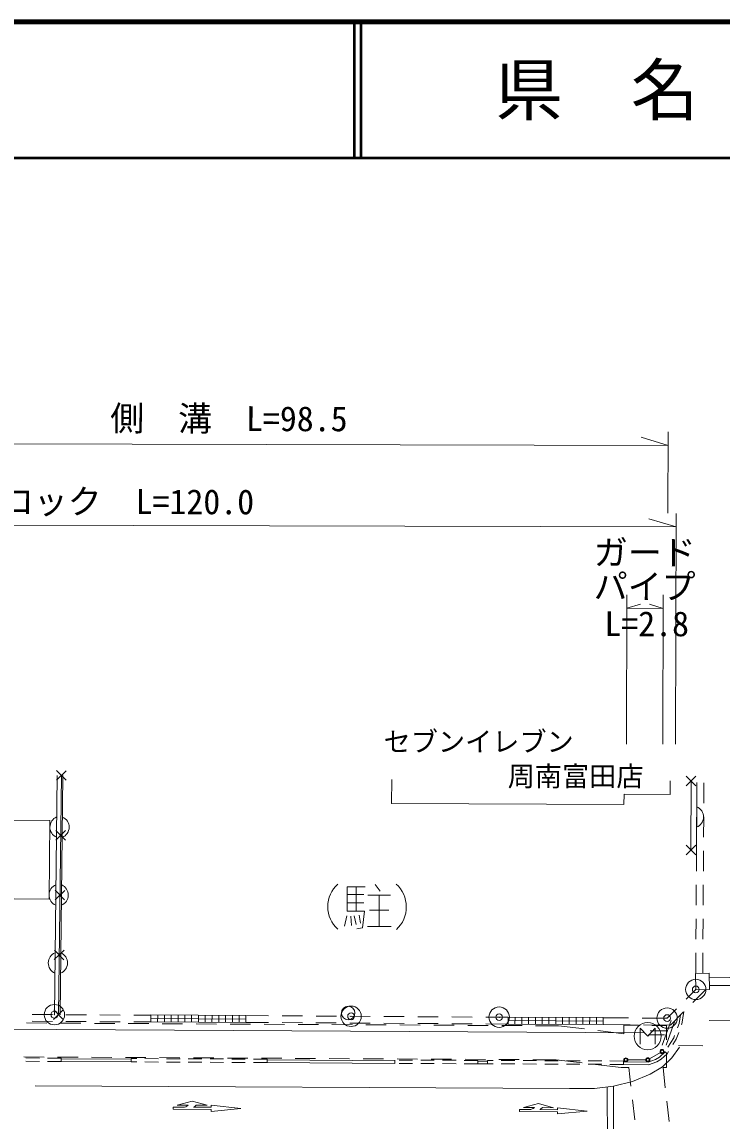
# Model space of a CAD drawing. Units: millimetres, scale not verified. Extents: x 40000 to 680000, y 20000 to 380000.
# Drawn here: x 273288 to 324842, y 299032 to 380000 of the extents above; entities that cross this region are included whole.
import ezdxf
from ezdxf.enums import TextEntityAlignment as Align

# ---------------------------------------------------------------- set-up
doc = ezdxf.new("R2010")
doc.units = ezdxf.units.MM
doc.header["$LTSCALE"] = 1000
doc.header["$PDMODE"] = 32
doc.header["$PDSIZE"] = 500
for name, color, linetype, lineweight in [('M-BGD', 7, 'Continuous', 13), ('M-BGD-EXST', 7, 'Continuous', 13), ('M-BMK-ROW', 30, 'Continuous', 13), ('M-STR-HTXT', 7, 'Continuous', 13), ('M-STR-STRC', 7, 'Continuous', 13), ('M-TTL', 2, 'Continuous', 140), ('M-TTL-LINE', 7, 'Continuous', 50)]:
    doc.layers.add(name, color=color, linetype=linetype, lineweight=lineweight)
doc.layers.add('M-BMK-HTXT', color=7, linetype='Continuous')
doc.layers.add('M-TTL-TXT', color=7, linetype='Continuous')
doc.styles.add('ＭＳ ゴシック', font='')
doc.styles.get('ＭＳ ゴシック').set_extended_font_data('MS Gothic')

msp = doc.modelspace()

# ---------------------------------------------------------------- linework, layer by layer
at = {"layer": 'M-BGD'}
for p, q in [((276546, 324889), (275831, 324191)), ((276538, 324182), (275839, 324898)), ((275888, 324543), (275675, 306931)), ((276188, 324540), (275975, 306927)), ((276095, 306926), (276308, 324538)), ((300511, 322483), (300520, 324244)), ((321031, 323136), (321036, 324142)), ((322208, 323782), (322916, 324487)), ((322209, 324489), (322915, 323780)), ((322551, 319059), (322562, 324134)), ((322960, 318942), (322995, 324012)), ((322985, 322485), (322995, 324012)), ((323505, 322488), (323515, 324008)), ((322969, 319985), (322978, 321485)), ((323489, 319989), (323498, 321489)), ((276493, 320486), (275777, 319788)), ((276484, 319779), (275786, 320495)), ((322197, 318706), (322905, 319412)), ((322198, 319413), (322904, 318705)), ((322952, 317485), (322962, 318985)), ((323472, 317489), (323482, 318989)), ((276439, 316083), (275724, 315384)), ((276431, 315376), (275732, 316091)), ((298551, 316344), (297240, 316344)), ((297240, 316344), (297240, 314549)), ((297896, 316344), (297896, 314549)), ((299297, 316524), (299674, 316033)), ((322936, 314985), (322946, 316485)), ((323456, 314989), (323466, 316489)), ((297240, 315770), (298469, 315770)), ((297240, 315164), (298461, 315164)), ((298756, 315738), (300436, 315738)), ((299584, 315738), (299584, 313426)), ((297207, 314213), (297051, 313451)), ((297240, 314549), (298510, 314549)), ((297494, 314172), (297543, 313492)), ((297756, 314213), (297887, 313566)), ((298109, 314254), (298223, 313672)), ((298510, 314549), (298371, 313328)), ((298879, 314623), (300314, 314623)), ((298732, 313426), (300486, 313426)), ((322920, 312485), (322930, 313985)), ((323440, 312489), (323450, 313989)), ((298371, 313328), (297953, 313254)), ((276386, 311680), (275670, 310981)), ((276377, 310973), (275679, 311688)), ((322904, 309958), (322913, 311485)), ((323424, 309969), (323433, 311489)), ((325407, 309675), (323890, 309687)), ((322205, 308074), (322899, 308769)), ((322696, 307830), (323649, 308784)), ((325414, 309075), (323903, 309086)), ((274029, 306943), (275529, 306935)), ((276332, 307277), (275617, 306578)), ((276324, 306570), (275625, 307285)), ((276529, 306929), (278029, 306921)), ((279029, 306915), (280529, 306906)), ((281529, 306901), (282782, 306893)), ((282779, 306394), (282782, 306914)), ((282783, 306914), (282780, 306394)), ((282782, 306914), (289783, 306871)), ((283283, 306911), (283280, 306391)), ((283783, 306908), (283780, 306388)), ((284283, 306905), (284280, 306385)), ((284783, 306902), (284780, 306382)), ((285283, 306899), (285280, 306379)), ((285783, 306896), (285780, 306376)), ((286283, 306892), (286280, 306372)), ((286783, 306889), (286780, 306369)), ((287283, 306886), (287280, 306366)), ((287783, 306883), (287780, 306363)), ((288283, 306880), (288280, 306360)), ((288783, 306877), (288780, 306357)), ((289283, 306874), (289280, 306354)), ((320804, 306671), (321498, 307366)), ((321037, 306169), (321990, 307123)), ((321790, 306922), (321687, 306289)), ((322032, 307165), (321881, 306238)), ((273618, 306320), (275118, 306312)), ((274026, 306443), (275526, 306435)), ((276118, 306307), (277618, 306299)), ((276526, 306429), (278026, 306421)), ((278618, 306293), (280118, 306285)), ((279026, 306415), (280526, 306406)), ((281118, 306280), (282618, 306272)), ((281526, 306401), (282779, 306393)), ((282780, 306654), (289782, 306611)), ((283618, 306266), (285118, 306258)), ((286118, 306253), (287618, 306245)), ((288618, 306239), (290118, 306231)), ((289780, 306360), (291438, 306350)), ((289783, 306860), (291441, 306850)), ((291118, 306226), (292618, 306218)), ((292438, 306344), (293938, 306335)), ((292441, 306844), (293941, 306835)), ((293618, 306212), (295118, 306204)), ((294938, 306329), (296438, 306320)), ((294941, 306829), (296441, 306820)), ((296118, 306199), (297618, 306191)), ((297438, 306314), (298938, 306305)), ((297441, 306814), (298941, 306805)), ((298618, 306185), (300118, 306177)), ((299938, 306299), (301438, 306290)), ((299941, 306799), (301441, 306790)), ((301118, 306172), (302618, 306164)), ((302438, 306283), (303938, 306274)), ((302441, 306783), (303941, 306774)), ((303618, 306158), (305118, 306150)), ((304938, 306268), (306438, 306259)), ((304941, 306768), (306441, 306759)), ((306118, 306145), (307618, 306137)), ((307438, 306253), (309096, 306243)), ((307441, 306753), (309099, 306743)), ((308618, 306131), (310118, 306123)), ((309096, 306235), (309099, 306755)), ((309098, 306495), (316095, 306459)), ((309099, 306755), (316097, 306719)), ((309597, 306752), (309594, 306232)), ((310097, 306750), (310094, 306230)), ((310597, 306747), (310594, 306227)), ((311097, 306744), (311094, 306224)), ((311118, 306118), (312795, 306109)), ((311597, 306742), (311594, 306222)), ((312097, 306739), (312094, 306219)), ((312597, 306737), (312594, 306217)), ((312795, 306109), (314705, 305880)), ((313097, 306734), (313094, 306214)), ((313597, 306732), (313594, 306212)), ((314097, 306729), (314094, 306209)), ((314597, 306727), (314594, 306207)), ((315097, 306724), (315094, 306204)), ((315597, 306722), (315594, 306202)), ((316094, 306209), (318066, 306193)), ((316096, 306709), (317950, 306694)), ((318680, 306152), (317606, 306158)), ((317606, 306158), (317607, 305532)), ((318950, 306686), (320804, 306671)), ((319066, 306185), (321037, 306169)), ((320755, 306140), (319680, 306146)), ((321087, 306504), (320435, 304692)), ((321376, 306467), (320732, 304693)), ((320753, 305088), (320755, 306140)), ((321687, 306289), (321562, 305953)), ((321881, 306238), (321860, 306181)), ((325701, 306478), (323901, 306491)), ((253161, 305958), (319119, 305597)), ((315698, 305761), (317607, 305532)), ((320599, 305443), (319407, 305436)), ((320734, 305735), (319543, 305750)), ((321353, 305391), (321291, 305225)), ((321651, 305618), (321472, 305136)), ((321291, 305225), (320853, 304528)), ((321472, 305136), (321213, 304725)), ((321641, 304658), (323441, 304645)), ((274915, 303813), (273415, 303821)), ((274571, 303740), (273571, 303748)), ((276171, 303727), (275171, 303735)), ((277415, 303800), (275915, 303808)), ((281320, 303653), (276170, 303677)), ((279915, 303786), (278415, 303794)), ((282415, 303773), (280915, 303781)), ((281319, 303453), (281320, 303703)), ((281736, 303701), (281320, 303703)), ((283336, 303693), (282336, 303698)), ((284915, 303759), (283415, 303767)), ((284936, 303685), (283936, 303690)), ((286536, 303677), (285536, 303682)), ((287415, 303746), (285915, 303754)), ((288136, 303669), (287136, 303674)), ((289915, 303732), (288415, 303740)), ((289736, 303660), (288736, 303665)), ((291336, 303652), (290336, 303657)), ((292415, 303719), (290915, 303727)), ((294915, 303705), (293415, 303713)), ((297415, 303692), (295915, 303700)), ((299915, 303678), (298415, 303686)), ((302415, 303665), (300915, 303673)), ((304915, 303651), (303415, 303659)), ((307415, 303638), (305915, 303646)), ((309914, 303624), (308414, 303632)), ((320793, 304057), (320655, 304203)), ((320749, 303036), (320751, 304088)), ((320894, 304217), (320793, 304057)), ((274570, 303490), (273570, 303498)), ((276170, 303477), (275170, 303485)), ((281735, 303451), (281319, 303453)), ((283335, 303443), (282335, 303448)), ((284935, 303435), (283935, 303440)), ((286535, 303427), (285535, 303432)), ((288135, 303419), (287135, 303424)), ((289735, 303410), (288735, 303415)), ((291335, 303402), (290335, 303407)), ((300754, 303544), (291336, 303602)), ((300753, 303344), (300754, 303594)), ((302054, 303338), (301054, 303343)), ((302055, 303588), (301055, 303593)), ((303654, 303330), (302654, 303335)), ((303655, 303580), (302655, 303585)), ((305254, 303322), (304254, 303327)), ((305255, 303572), (304255, 303577)), ((306854, 303315), (305854, 303320)), ((306855, 303565), (305855, 303570)), ((307582, 303512), (306855, 303515)), ((307582, 303312), (307583, 303562)), ((307982, 303310), (307582, 303312)), ((307987, 303560), (307583, 303562)), ((309582, 303304), (308582, 303308)), ((309587, 303554), (308587, 303558)), ((311182, 303297), (310182, 303301)), ((311187, 303547), (310187, 303551)), ((312639, 303609), (310914, 303619)), ((312782, 303290), (311782, 303294)), ((312787, 303540), (311787, 303544)), ((314536, 303382), (312639, 303609)), ((314382, 303283), (313382, 303288)), ((314387, 303533), (313387, 303538)), ((315982, 303277), (314982, 303281)), ((315987, 303527), (314987, 303531)), ((317425, 303036), (315529, 303263)), ((317582, 303270), (316582, 303274)), ((317587, 303520), (316587, 303524)), ((317425, 303036), (317985, 303036)), ((318138, 301669), (317985, 303036)), ((320667, 301548), (320501, 303036)), ((320501, 303036), (320749, 303036)), ((318416, 299184), (318249, 300675)), ((320945, 299064), (320778, 300554))]:
    msp.add_line(p, q, dxfattribs=at)
for points in [[(321031, 323136), (317627, 323151), (317616, 322397), (300511, 322483)], [(282779, 306394), (289780, 306351), (289783, 306871)], [(309096, 306235), (316094, 306199), (316097, 306719)], [(281319, 303453), (276170, 303477), (276171, 303727)], [(300753, 303344), (291335, 303402), (291336, 303652)], [(320793, 304057), (320358, 303646), (320043, 303448), (319437, 303232), (317582, 303270), (317587, 303520)], [(320655, 304203), (320235, 303805), (319955, 303629), (319404, 303433), (317586, 303470)], [(307582, 303312), (306854, 303315), (306855, 303565)]]:
    msp.add_lwpolyline(points, dxfattribs=at)
for points in [[(267582, 321282), (275334, 321214), (275284, 315443), (267532, 315511)], [(323909, 308790), (322921, 308769), (322897, 309958), (323884, 309978)]]:
    msp.add_lwpolyline(points, close=True, dxfattribs=at)
msp.add_circle((297311, 307055), 500, dxfattribs=at)
for centre, radius, start, end in [((276155, 320733), 812, 111.92406, 246.68433), ((275950, 320736), 812, 291.92406, 66.68433), ((322665, 321479), 812, 292.22555, 66.98582), ((276094, 315734), 812, 111.92406, 246.68433), ((275889, 315736), 812, 291.92406, 66.68433), ((298033, 314877), 2228, 131.69789, 228.01917), ((299311, 314869), 2282, 312.86378, 47.4164), ((276033, 310734), 812, 111.92406, 246.68433), ((275828, 310736), 812, 291.92406, 66.68433)]:
    msp.add_arc(centre, radius, start, end, dxfattribs=at)
at = {"layer": 'M-BGD-EXST'}
for p, q in [((318818, 304749), (318818, 305949)), ((318818, 305949), (319368, 305349)), ((319368, 305349), (319918, 305949)), ((319918, 305949), (319918, 304749))]:
    msp.add_line(p, q, dxfattribs=at)
msp.add_circle((319368, 305349), 1000, dxfattribs=at)
at = {"layer": 'M-BMK-ROW'}
for centre in [(322910, 308788), (275675, 306931), (297527, 306811), (308431, 306747), (320796, 306679)]:
    msp.add_circle(centre, 750, dxfattribs=at)
for p in [(322910, 308788), (275675, 306931), (297527, 306811), (308431, 306747), (320796, 306679)]:
    msp.add_point(p, dxfattribs=at)
at = {"layer": 'M-STR-HTXT'}
for p, q in [((320863, 343836), (320877, 349835)), ((320875, 348835), (256877, 348987)), ((320875, 348835), (318876, 349440)), ((321462, 342834), (319463, 343439)), ((321424, 326834), (321464, 343834)), ((250048, 343003), (321462, 342834)), ((317813, 326843), (317839, 337843)), ((320482, 326836), (320508, 337836)), ((317837, 336843), (318838, 337140)), ((317837, 336843), (320506, 336836)), ((320506, 336836), (319507, 337139))]:
    msp.add_line(p, q, dxfattribs=at)
at = {"layer": 'M-STR-STRC'}
for p, q in [((320300, 304146), (319512, 303685)), ((319232, 303609), (317908, 303604)), ((316396, 301621), (316405, 295289)), ((316846, 301674), (316855, 295288)), ((284417, 300115), (284416, 299965)), ((287216, 299962), (284416, 299965)), ((285160, 300114), (284417, 300115)), ((287217, 300112), (285929, 300113)), ((286917, 300262), (286117, 300263)), ((287216, 299812), (287216, 299962)), ((287217, 300262), (287217, 300112)), ((309920, 299961), (309918, 299811)), ((312718, 299783), (309918, 299811)), ((310663, 299954), (309920, 299961)), ((312720, 299933), (311432, 299946)), ((312421, 300086), (311621, 300094)), ((312717, 299633), (312718, 299783)), ((312721, 300083), (312720, 299933))]:
    msp.add_line(p, q, dxfattribs=at)
for points in [[(274258, 301698), (313619, 301486), (315441, 301508), (316846, 301674), (318253, 302021), (319554, 302554), (320448, 303103), (321156, 303760), (321711, 304530)], [(286917, 300262), (285817, 300563), (284717, 300264), (285517, 300264)], [(312421, 300086), (311324, 300397), (310221, 300108), (311021, 300100)], [(287216, 299812), (289417, 300035), (287217, 300262)], [(312717, 299633), (314919, 299835), (312721, 300083)]]:
    msp.add_lwpolyline(points, dxfattribs=at)
for centre, radius in [((317758, 303604), 150), ((317758, 303604), 120), ((317758, 303604), 100), ((319382, 303609), 150), ((319382, 303609), 120), ((319382, 303609), 100), ((320429, 304222), 150), ((320429, 304222), 120), ((320429, 304222), 100)]:
    msp.add_circle(centre, radius, dxfattribs=at)
for centre, radius, start, end in [((285160, 300614), 500, 269.94168, 315.5147), ((285403, 300964), 1000, 269.94169, 269.94171), ((285403, 300964), 1000, 301.73003, 315.5147), ((310668, 300454), 500, 269.41681, 314.98983), ((310914, 300801), 1000, 269.41682, 269.41684), ((310914, 300801), 1000, 301.20516, 314.98983)]:
    msp.add_arc(centre, radius, start, end, dxfattribs=at)
at = {"layer": 'M-TTL'}
msp.add_line((680000, 380000), (40000, 380000), dxfattribs=at)
at = {"layer": 'M-TTL-LINE'}
for p, q in [((297750, 380000), (297750, 370000)), ((298250, 380000), (298250, 370000)), ((40000, 370000), (680000, 370000))]:
    msp.add_line(p, q, dxfattribs=at)

# ---------------------------------------------------------------- texts
at = {"layer": 'M-BMK-HTXT', "style": 'ＭＳ ゴシック'}
for s, p in [('セブンイレブン', (306918, 325857)), ('周南富田店', (314059, 323308))]:
    msp.add_text(s, height=1466, dxfattribs=at).set_placement(p, align=Align.BOTTOM_CENTER)
at = {"layer": 'M-STR-HTXT', "style": 'ＭＳ ゴシック'}
for s, p in [('側\u3000溝\u3000L=98.5', (279781, 349364)), ('点字ブロック\u3000L=120.0', (264151, 343273)), ('ガード', (315395, 339494)), ('パイプ', (315389, 336994)), ('L=2.8', (316174, 334248))]:
    msp.add_text(s, height=1833, rotation=359.864, dxfattribs=at).set_placement(p, align=Align.BOTTOM_LEFT)
at = {"layer": 'M-TTL-TXT', "style": 'ＭＳ ゴシック'}
msp.add_text('県\u3000名', height=3666, dxfattribs=at).set_placement((315625, 375000), align=Align.MIDDLE_CENTER)

doc.saveas('drawing.dxf')
